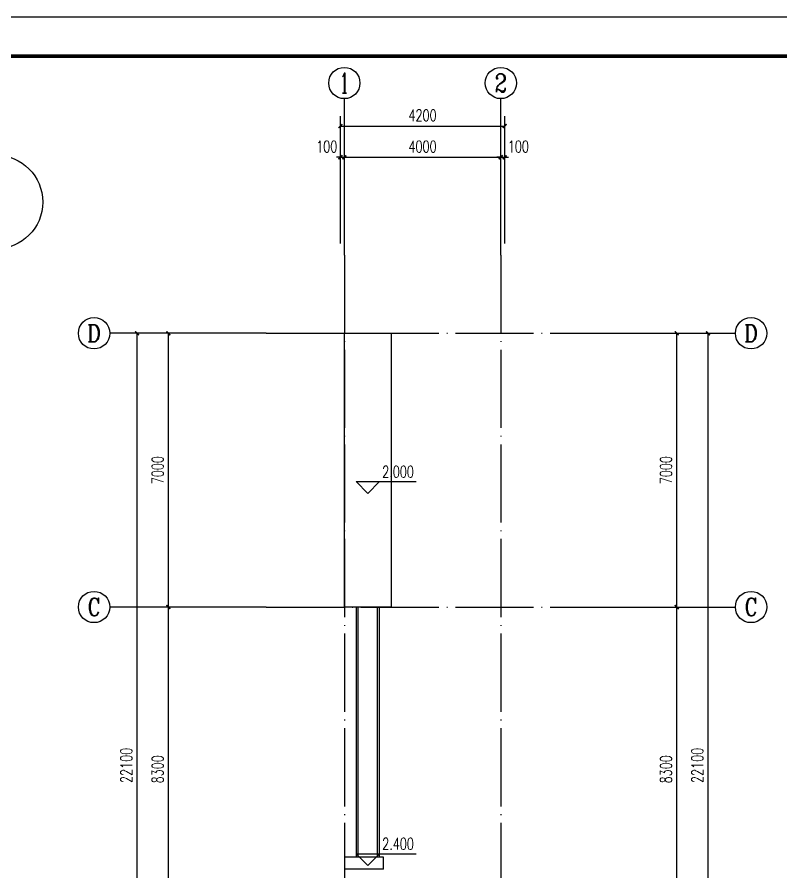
# Model space of a CAD drawing. Extents: x 5396719 to 5510122, y -514120 to -238224.
# Drawn here: x 5447171 to 5466702, y -448426 to -426566 of the extents above; entities that cross this region are included whole.
import ezdxf
from ezdxf.enums import TextEntityAlignment as Align

# ---------------------------------------------------------------- set-up
doc = ezdxf.new("R2010")
doc.units = 0
doc.header["$LTSCALE"] = 1000
doc.header["$MEASUREMENT"] = 0
doc.linetypes.add('DOTE', pattern=[2.42, 2, -0.2, 0.02, -0.2])
doc.layers.get('0').update_dxf_attribs({"linetype": 'CONTINUOUS'})
doc.layers.get('Defpoints').update_dxf_attribs({"linetype": 'CONTINUOUS'})
for name, color, linetype in [('AXIS', 3, 'CONTINUOUS'), ('AXIS_TEXT', 7, 'CONTINUOUS'), ('DIM_ELEV', 3, 'CONTINUOUS'), ('DIM_SYMB', 3, 'CONTINUOUS'), ('DOTE', 252, 'CONTINUOUS'), ('PUB_TEXT', 7, 'CONTINUOUS'), ('PUB_TITLE', 4, 'CONTINUOUS'), ('WINDOW', 4, 'CONTINUOUS'), ('填充', 251, 'CONTINUOUS')]:
    doc.layers.add(name, color=color, linetype=linetype)
doc.styles.add('_TCH_AXIS', font='COMPLEX', dxfattribs={"bigfont": 'GBCBIG'})
doc.styles.add('_TCH_DIM', font='SIMPLEX', dxfattribs={"bigfont": 'GBCBIG'})
doc.styles.add('_TCH_DIM_T3', font='SIMPLEX', dxfattribs={"width": 0.705882, "bigfont": 'GBCBIG'})
doc.styles.add('COMPLEX', font='COMPLEX')
doc.dimstyles.new('_TCH_ARCH&&100', dxfattribs={"dimtxt": 297.5, "dimasz": 100, "dimexe": 250, "dimexo": 300, "dimgap": 126.25, "dimtad": 1, "dimdec": 0, "dimzin": 0, "dimdsep": 46, "dimtxsty": '_TCH_DIM_T3', "dimblk": 'ARCHTICK', "dimcen": 0.09, "dimclrt": 7, "dimazin": 2, "dimtfac": 1, "dimtdec": 0, "dimtix": 1, "dimtmove": 2, "dimatfit": 3, "dimfxl": 0, "dimtolj": 1, "dimtzin": 0, "dimarcsym": 0})

# ---------------------------------------------------------------- blocks, each defined once
blk = doc.blocks.new('_ArchTick')
at = {"color": 0, "linetype": 'ByBlock', "const_width": 0.4}
blk.add_lwpolyline([(-0.5, -0.5), (0.5, 0.5)], dxfattribs=at)
blk = doc.blocks.new('*D197')
at = {"layer": 'AXIS', "color": 0, "lineweight": -2}
for p, q in [((5461839, -441652), (5464289, -441652)), ((5464039, -449952), (5464039, -441652)), ((5461839, -449952), (5464289, -449952))]:
    blk.add_line(p, q, dxfattribs=at)
at = {"layer": 'Defpoints', "color": 0}
for p in [(5461539, -441652), (5464039, -441652), (5461539, -449952)]:
    blk.add_point(p, dxfattribs=at)
at = {"layer": 'AXIS', "color": 0, "lineweight": -2, "xscale": 100, "yscale": 100, "zscale": 100}
for p, rotation in [((5464039, -441652), 90), ((5464039, -449952), 270)]:
    blk.add_blockref('_ArchTick', p, dxfattribs=dict(at, rotation=rotation))
at = {"layer": 'AXIS', "color": 7, "insert": (5463764, -445802), "char_height": 297.5, "attachment_point": 5, "rotation": 90, "style": '_TCH_DIM_T3'}
blk.add_mtext('\\A1;8300', dxfattribs=at)
blk = doc.blocks.new('*D198')
at = {"layer": 'AXIS', "color": 0, "lineweight": -2}
for p, q in [((5461839, -434652), (5464289, -434652)), ((5464039, -441652), (5464039, -434652)), ((5461839, -441652), (5464289, -441652))]:
    blk.add_line(p, q, dxfattribs=at)
at = {"layer": 'Defpoints', "color": 0}
for p in [(5461539, -434652), (5464039, -434652), (5461539, -441652)]:
    blk.add_point(p, dxfattribs=at)
at = {"layer": 'AXIS', "color": 0, "lineweight": -2, "xscale": 100, "yscale": 100, "zscale": 100}
for p, rotation in [((5464039, -434652), 90), ((5464039, -441652), 270)]:
    blk.add_blockref('_ArchTick', p, dxfattribs=dict(at, rotation=rotation))
at = {"layer": 'AXIS', "color": 7, "insert": (5463764, -438152), "char_height": 297.5, "attachment_point": 5, "rotation": 90, "style": '_TCH_DIM_T3'}
blk.add_mtext('\\A1;7000', dxfattribs=at)
blk = doc.blocks.new('*D199')
at = {"layer": 'AXIS', "color": 0, "lineweight": -2}
for p, q in [((5461839, -434652), (5465089, -434652)), ((5464839, -456752), (5464839, -434652)), ((5461839, -456752), (5465089, -456752))]:
    blk.add_line(p, q, dxfattribs=at)
at = {"layer": 'Defpoints', "color": 0}
for p in [(5461539, -434652), (5464839, -434652), (5461539, -456752)]:
    blk.add_point(p, dxfattribs=at)
at = {"layer": 'AXIS', "color": 0, "lineweight": -2, "xscale": 100, "yscale": 100, "zscale": 100}
for p, rotation in [((5464839, -434652), 90), ((5464839, -456752), 270)]:
    blk.add_blockref('_ArchTick', p, dxfattribs=dict(at, rotation=rotation))
at = {"layer": 'AXIS', "color": 7, "insert": (5464564, -445702), "char_height": 297.5, "attachment_point": 5, "rotation": 90, "style": '_TCH_DIM_T3'}
blk.add_mtext('\\A1;22100', dxfattribs=at)
blk = doc.blocks.new('*D205')
at = {"layer": 'AXIS', "color": 0, "lineweight": -2}
for p, q in [((5453239, -441652), (5450789, -441652)), ((5451039, -449952), (5451039, -441652)), ((5453239, -449952), (5450789, -449952))]:
    blk.add_line(p, q, dxfattribs=at)
at = {"layer": 'Defpoints', "color": 0}
for p in [(5451039, -441652), (5453539, -441652), (5453539, -449952)]:
    blk.add_point(p, dxfattribs=at)
at = {"layer": 'AXIS', "color": 0, "lineweight": -2, "xscale": 100, "yscale": 100, "zscale": 100}
for p, rotation in [((5451039, -441652), 90), ((5451039, -449952), 270)]:
    blk.add_blockref('_ArchTick', p, dxfattribs=dict(at, rotation=rotation))
at = {"layer": 'AXIS', "color": 7, "insert": (5450764, -445802), "char_height": 297.5, "attachment_point": 5, "rotation": 90, "style": '_TCH_DIM_T3'}
blk.add_mtext('\\A1;8300', dxfattribs=at)
blk = doc.blocks.new('*D206')
at = {"layer": 'AXIS', "color": 0, "lineweight": -2}
for p, q in [((5453239, -434652), (5450789, -434652)), ((5451039, -441652), (5451039, -434652)), ((5453239, -441652), (5450789, -441652))]:
    blk.add_line(p, q, dxfattribs=at)
at = {"layer": 'Defpoints', "color": 0}
for p in [(5451039, -434652), (5453539, -434652), (5453539, -441652)]:
    blk.add_point(p, dxfattribs=at)
at = {"layer": 'AXIS', "color": 0, "lineweight": -2, "xscale": 100, "yscale": 100, "zscale": 100}
for p, rotation in [((5451039, -434652), 90), ((5451039, -441652), 270)]:
    blk.add_blockref('_ArchTick', p, dxfattribs=dict(at, rotation=rotation))
at = {"layer": 'AXIS', "color": 7, "insert": (5450764, -438152), "char_height": 297.5, "attachment_point": 5, "rotation": 90, "style": '_TCH_DIM_T3'}
blk.add_mtext('\\A1;7000', dxfattribs=at)
blk = doc.blocks.new('*D207')
at = {"layer": 'AXIS', "color": 0, "lineweight": -2}
for p, q in [((5453239, -434652), (5449989, -434652)), ((5450239, -456752), (5450239, -434652)), ((5453239, -456752), (5449989, -456752))]:
    blk.add_line(p, q, dxfattribs=at)
at = {"layer": 'Defpoints', "color": 0}
for p in [(5450239, -434652), (5453539, -434652), (5453539, -456752)]:
    blk.add_point(p, dxfattribs=at)
at = {"layer": 'AXIS', "color": 0, "lineweight": -2, "xscale": 100, "yscale": 100, "zscale": 100}
for p, rotation in [((5450239, -434652), 90), ((5450239, -456752), 270)]:
    blk.add_blockref('_ArchTick', p, dxfattribs=dict(at, rotation=rotation))
at = {"layer": 'AXIS', "color": 7, "insert": (5449964, -445702), "char_height": 297.5, "attachment_point": 5, "rotation": 90, "style": '_TCH_DIM_T3'}
blk.add_mtext('\\A1;22100', dxfattribs=at)
blk = doc.blocks.new('*D214')
at = {"layer": 'AXIS', "color": 0, "lineweight": -2}
for p, q in [((5455439, -432352), (5455439, -429902)), ((5455539, -432352), (5455539, -429902)), ((5455439, -430152), (5455339, -430152)), ((5455439, -430152), (5455539, -430152)), ((5455539, -430152), (5455639, -430152))]:
    blk.add_line(p, q, dxfattribs=at)
at = {"layer": 'Defpoints', "color": 0}
for p in [(5455539, -430152), (5455439, -432652), (5455539, -432652)]:
    blk.add_point(p, dxfattribs=at)
at = {"layer": 'AXIS', "color": 0, "lineweight": -2, "xscale": 100, "yscale": 100, "zscale": 100}
blk.add_blockref('_ArchTick', (5455439, -430152), dxfattribs=at)
at = {"layer": 'AXIS', "color": 0, "lineweight": -2, "xscale": 100, "yscale": 100, "zscale": 100, "rotation": 180}
blk.add_blockref('_ArchTick', (5455539, -430152), dxfattribs=at)
at = {"layer": 'AXIS', "color": 7, "insert": (5455089, -429877), "char_height": 297.5, "attachment_point": 5, "style": '_TCH_DIM_T3'}
blk.add_mtext('\\A1;100', dxfattribs=at)
blk = doc.blocks.new('*D215')
at = {"layer": 'AXIS', "color": 0, "lineweight": -2}
for p, q in [((5455539, -432352), (5455539, -429902)), ((5459539, -432352), (5459539, -429902)), ((5455539, -430152), (5459539, -430152))]:
    blk.add_line(p, q, dxfattribs=at)
at = {"layer": 'Defpoints', "color": 0}
for p in [(5459539, -430152), (5455539, -432652), (5459539, -432652)]:
    blk.add_point(p, dxfattribs=at)
at = {"layer": 'AXIS', "color": 0, "lineweight": -2, "xscale": 100, "yscale": 100, "zscale": 100, "rotation": 180}
blk.add_blockref('_ArchTick', (5455539, -430152), dxfattribs=at)
at = {"layer": 'AXIS', "color": 0, "lineweight": -2, "xscale": 100, "yscale": 100, "zscale": 100}
blk.add_blockref('_ArchTick', (5459539, -430152), dxfattribs=at)
at = {"layer": 'AXIS', "color": 7, "insert": (5457539, -429877), "char_height": 297.5, "attachment_point": 5, "style": '_TCH_DIM_T3'}
blk.add_mtext('\\A1;4000', dxfattribs=at)
blk = doc.blocks.new('*D216')
at = {"layer": 'AXIS', "color": 0, "lineweight": -2}
for p, q in [((5459539, -432352), (5459539, -429902)), ((5459639, -432352), (5459639, -429902)), ((5459539, -430152), (5459439, -430152)), ((5459539, -430152), (5459639, -430152)), ((5459639, -430152), (5459739, -430152))]:
    blk.add_line(p, q, dxfattribs=at)
at = {"layer": 'Defpoints', "color": 0}
for p in [(5459639, -430152), (5459539, -432652), (5459639, -432652)]:
    blk.add_point(p, dxfattribs=at)
at = {"layer": 'AXIS', "color": 0, "lineweight": -2, "xscale": 100, "yscale": 100, "zscale": 100}
blk.add_blockref('_ArchTick', (5459539, -430152), dxfattribs=at)
at = {"layer": 'AXIS', "color": 0, "lineweight": -2, "xscale": 100, "yscale": 100, "zscale": 100, "rotation": 180}
blk.add_blockref('_ArchTick', (5459639, -430152), dxfattribs=at)
at = {"layer": 'AXIS', "color": 7, "insert": (5459989, -429877), "char_height": 297.5, "attachment_point": 5, "style": '_TCH_DIM_T3'}
blk.add_mtext('\\A1;100', dxfattribs=at)
blk = doc.blocks.new('*D217')
at = {"layer": 'AXIS', "color": 0, "lineweight": -2}
for p, q in [((5455439, -432352), (5455439, -429102)), ((5459639, -432352), (5459639, -429102)), ((5455439, -429352), (5459639, -429352))]:
    blk.add_line(p, q, dxfattribs=at)
at = {"layer": 'Defpoints', "color": 0}
for p in [(5459639, -429352), (5455439, -432652), (5459639, -432652)]:
    blk.add_point(p, dxfattribs=at)
at = {"layer": 'AXIS', "color": 0, "lineweight": -2, "xscale": 100, "yscale": 100, "zscale": 100, "rotation": 180}
blk.add_blockref('_ArchTick', (5455439, -429352), dxfattribs=at)
at = {"layer": 'AXIS', "color": 0, "lineweight": -2, "xscale": 100, "yscale": 100, "zscale": 100}
blk.add_blockref('_ArchTick', (5459639, -429352), dxfattribs=at)
at = {"layer": 'AXIS', "color": 7, "insert": (5457539, -429077), "char_height": 297.5, "attachment_point": 5, "style": '_TCH_DIM_T3'}
blk.add_mtext('\\A1;4200', dxfattribs=at)
blk = doc.blocks.new('_AXISO')
blk.add_circle((0, 0), 0.5)
at = {"layer": 'AXIS_TEXT', "style": 'COMPLEX', "width": 1.041667}
blk.add_attdef('A', text='', height=0.56, dxfattribs=at).set_placement((-0.25, -0.28), (0.25, -0.28), align=Align.FIT)

msp = doc.modelspace()

# ---------------------------------------------------------------- linework, layer by layer
at = {"color": 0}
msp.add_lwpolyline([(5455538.8, -434652.1), (5456738.8, -434652.1), (5456738.8, -441652.1), (5455538.8, -441652.1)], close=True, dxfattribs=at)
at = {"layer": 'AXIS', "color": 0}
for p, q in [((5455538.8, -432652.1), (5455538.8, -428652.1)), ((5459538.8, -432652.1), (5459538.8, -428652.1)), ((5453538.8, -434652.1), (5449538.8, -434652.1)), ((5461538.8, -434652.1), (5465538.8, -434652.1)), ((5453538.8, -441652.1), (5449538.8, -441652.1)), ((5461538.8, -441652.1), (5465538.8, -441652.1))]:
    msp.add_line(p, q, dxfattribs=at)
at = {"layer": 'DIM_ELEV', "color": 0}
for p, q in [((5456137.6, -438746.3), (5455837.6, -438446.3)), ((5455837.6, -438446.3), (5457377.8, -438446.3)), ((5456137.6, -438746.3), (5456437.6, -438446.3)), ((5456137.6, -448260.2), (5455837.6, -447960.2)), ((5455837.6, -447960.2), (5457377.8, -447960.2)), ((5456137.6, -448260.2), (5456437.6, -447960.2))]:
    msp.add_line(p, q, dxfattribs=at)
at = {"layer": 'DIM_SYMB'}
msp.add_circle((5446626.8, -431296.6), 1200, dxfattribs=at)
at = {"layer": 'DOTE', "linetype": 'DOTE'}
for p, q in [((5455538.8, -432652.1), (5455538.8, -458652.1)), ((5459538.8, -432652.1), (5459538.8, -458652.1)), ((5453538.8, -434652.1), (5461538.8, -434652.1)), ((5453538.8, -441652.1), (5461538.8, -441652.1))]:
    msp.add_line(p, q, dxfattribs=at)
at = {"layer": 'PUB_TITLE', "color": 4}
msp.add_lwpolyline([(5424084, -468566.4), (5483484, -468566.4), (5483484, -426566.4), (5424084, -426566.4)], close=True, dxfattribs=at)
at = {"layer": 'PUB_TITLE', "color": 4, "const_width": 100}
msp.add_lwpolyline([(5426584, -467566.4), (5482484, -467566.4), (5482484, -427566.4), (5426584, -427566.4)], close=True, dxfattribs=at)
at = {"layer": 'WINDOW'}
for p, q in [((5456538.8, -448052.1), (5455538.8, -448052.1)), ((5456538.8, -448352.1), (5456538.8, -448052.1)), ((5456538.8, -448352.1), (5455538.8, -448352.1))]:
    msp.add_line(p, q, dxfattribs=at)
at = {"layer": '填充'}
for p, q in [((5455890.4, -448052.1), (5455890.4, -441652.1)), ((5456390.4, -448052.1), (5456390.4, -441652.1)), ((5456440.4, -448052.1), (5456440.4, -441652.1))]:
    msp.add_line(p, q, dxfattribs=at)
msp.add_lwpolyline([(5455840.4, -441652.1), (5455840.4, -448052.1)], dxfattribs=at)

# ---------------------------------------------------------------- block references
at = {"layer": 'AXIS', "color": 0}
ref = msp.add_blockref('_AXISO', (5455538.8, -428252.1), dxfattribs=dict(at, xscale=800, yscale=800, zscale=800))
ref.add_attrib('A', '1', dxfattribs={"layer": 'AXIS_TEXT', "color": 0, "height": 514.7, "style": '_TCH_AXIS'}).set_placement((5455428.5, -428509.5), (5455649.1, -428509.5), align=Align.FIT)
ref = msp.add_blockref('_AXISO', (5459538.8, -428252.1), dxfattribs=dict(at, xscale=800, yscale=800, zscale=800))
ref.add_attrib('A', '2', dxfattribs={"layer": 'AXIS_TEXT', "color": 0, "height": 465.9, "style": '_TCH_AXIS'}).set_placement((5459383.5, -428485.1), (5459694.1, -428485.1), align=Align.FIT)
ref = msp.add_blockref('_AXISO', (5449138.8, -434652.1), dxfattribs=dict(at, xscale=800, yscale=800, zscale=800))
ref.add_attrib('A', 'D', dxfattribs={"layer": 'AXIS_TEXT', "color": 0, "height": 435.3, "style": '_TCH_AXIS'}).set_placement((5448962.6, -434869.7), (5449315, -434869.7), align=Align.FIT)
ref = msp.add_blockref('_AXISO', (5465938.8, -434652.1), dxfattribs=dict(at, xscale=800, yscale=800, zscale=800))
ref.add_attrib('A', 'D', dxfattribs={"layer": 'AXIS_TEXT', "color": 0, "height": 435.3, "style": '_TCH_AXIS'}).set_placement((5465762.6, -434869.7), (5466115, -434869.7), align=Align.FIT)
ref = msp.add_blockref('_AXISO', (5449138.8, -441652.1), dxfattribs=dict(at, xscale=800, yscale=800, zscale=800))
ref.add_attrib('A', 'C', dxfattribs={"layer": 'AXIS_TEXT', "color": 0, "height": 455.7, "style": '_TCH_AXIS'}).set_placement((5448976, -441880), (5449301.5, -441880), align=Align.FIT)
ref = msp.add_blockref('_AXISO', (5465938.8, -441652.1), dxfattribs=dict(at, xscale=800, yscale=800, zscale=800))
ref.add_attrib('A', 'C', dxfattribs={"layer": 'AXIS_TEXT', "color": 0, "height": 455.7, "style": '_TCH_AXIS'}).set_placement((5465776, -441880), (5466101.5, -441880), align=Align.FIT)

# ---------------------------------------------------------------- texts
at = {"layer": 'PUB_TEXT', "color": 0, "style": '_TCH_DIM', "width": 0.705882}
for s, p in [('2.000', (5456507.8, -438341.3)), ('2.400', (5456507.8, -447855.2))]:
    msp.add_text(s, height=297.5, dxfattribs=at).set_placement(p)

# ---------------------------------------------------------------- dimensions: what is measured, and where the dimension line sits
at = {"layer": 'AXIS', "color": 0}
for p1, p2, distance, picture, middle in [((5455438.8, -432652.1), (5459638.8, -432652.1), 3300, '*D217', (5457538.8, -429077.1)), ((5455538.8, -432652.1), (5459538.8, -432652.1), 2500, '*D215', (5457538.8, -429877.1)), ((5453538.8, -456752.1), (5453538.8, -434652.1), 3300, '*D207', (5449963.8, -445702.1)), ((5453538.8, -441652.1), (5453538.8, -434652.1), 2500, '*D206', (5450763.8, -438152.1)), ((5461538.8, -441652.1), (5461538.8, -434652.1), -2500, '*D198', (5463763.8, -438152.1)), ((5461538.8, -456752.1), (5461538.8, -434652.1), -3300, '*D199', (5464563.8, -445702.1)), ((5453538.8, -449952.1), (5453538.8, -441652.1), 2500, '*D205', (5450763.8, -445802.1)), ((5461538.8, -449952.1), (5461538.8, -441652.1), -2500, '*D197', (5463763.8, -445802.1))]:
    dim = msp.add_aligned_dim(p1=p1, p2=p2, distance=distance, dimstyle='_TCH_ARCH&&100', dxfattribs=at)
    dim.commit()
    dim.dimension.update_dxf_attribs({"geometry": picture, "text_midpoint": middle})
for base, p1, p2, picture, middle in [((5455538.8, -430152.1), (5455438.8, -432652.1), (5455538.8, -432652.1), '*D214', (5455088.8, -429877.1)), ((5459638.8, -430152.1), (5459538.8, -432652.1), (5459638.8, -432652.1), '*D216', (5459988.8, -429877.1))]:
    dim = msp.add_linear_dim(base=base, p1=p1, p2=p2, angle=0, dimstyle='_TCH_ARCH&&100', dxfattribs=at)
    dim.commit()
    dim.dimension.update_dxf_attribs({"geometry": picture, "text_midpoint": middle, "dimtype": 129})

doc.saveas('drawing.dxf')
